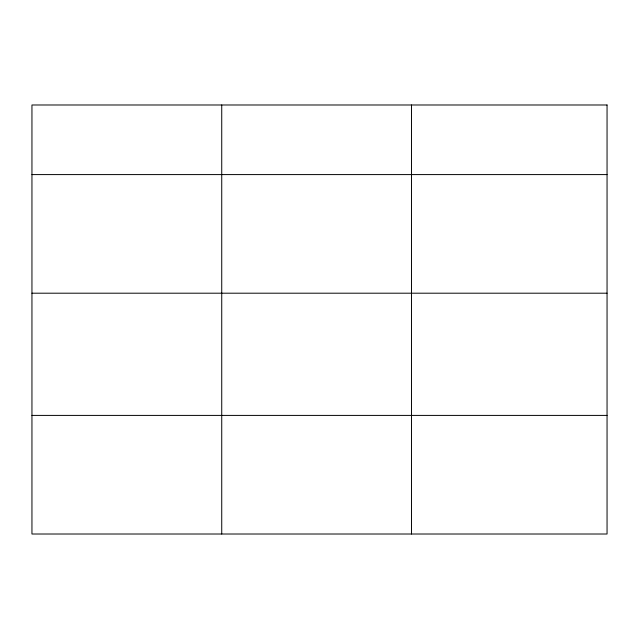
<?xml version="1.0" encoding="UTF-8"?>
<svg xmlns="http://www.w3.org/2000/svg" width="639" height="639" viewBox="0 0 639 639"><rect width="100%" height="100%" fill="white"/><g stroke="black" fill="none" stroke-linecap="round" stroke-linejoin="round"><path stroke-width="0.96" d="M31.95 174.591L607.05 174.591M31.95 293.197L607.05 293.197M31.95 415.406L607.05 415.406M411.516 104.988L411.516 534.012M221.733 104.988L221.733 534.012M607.05 104.988L31.95 104.988L31.95 534.012L607.05 534.012L607.05 104.988"/></g></svg>
